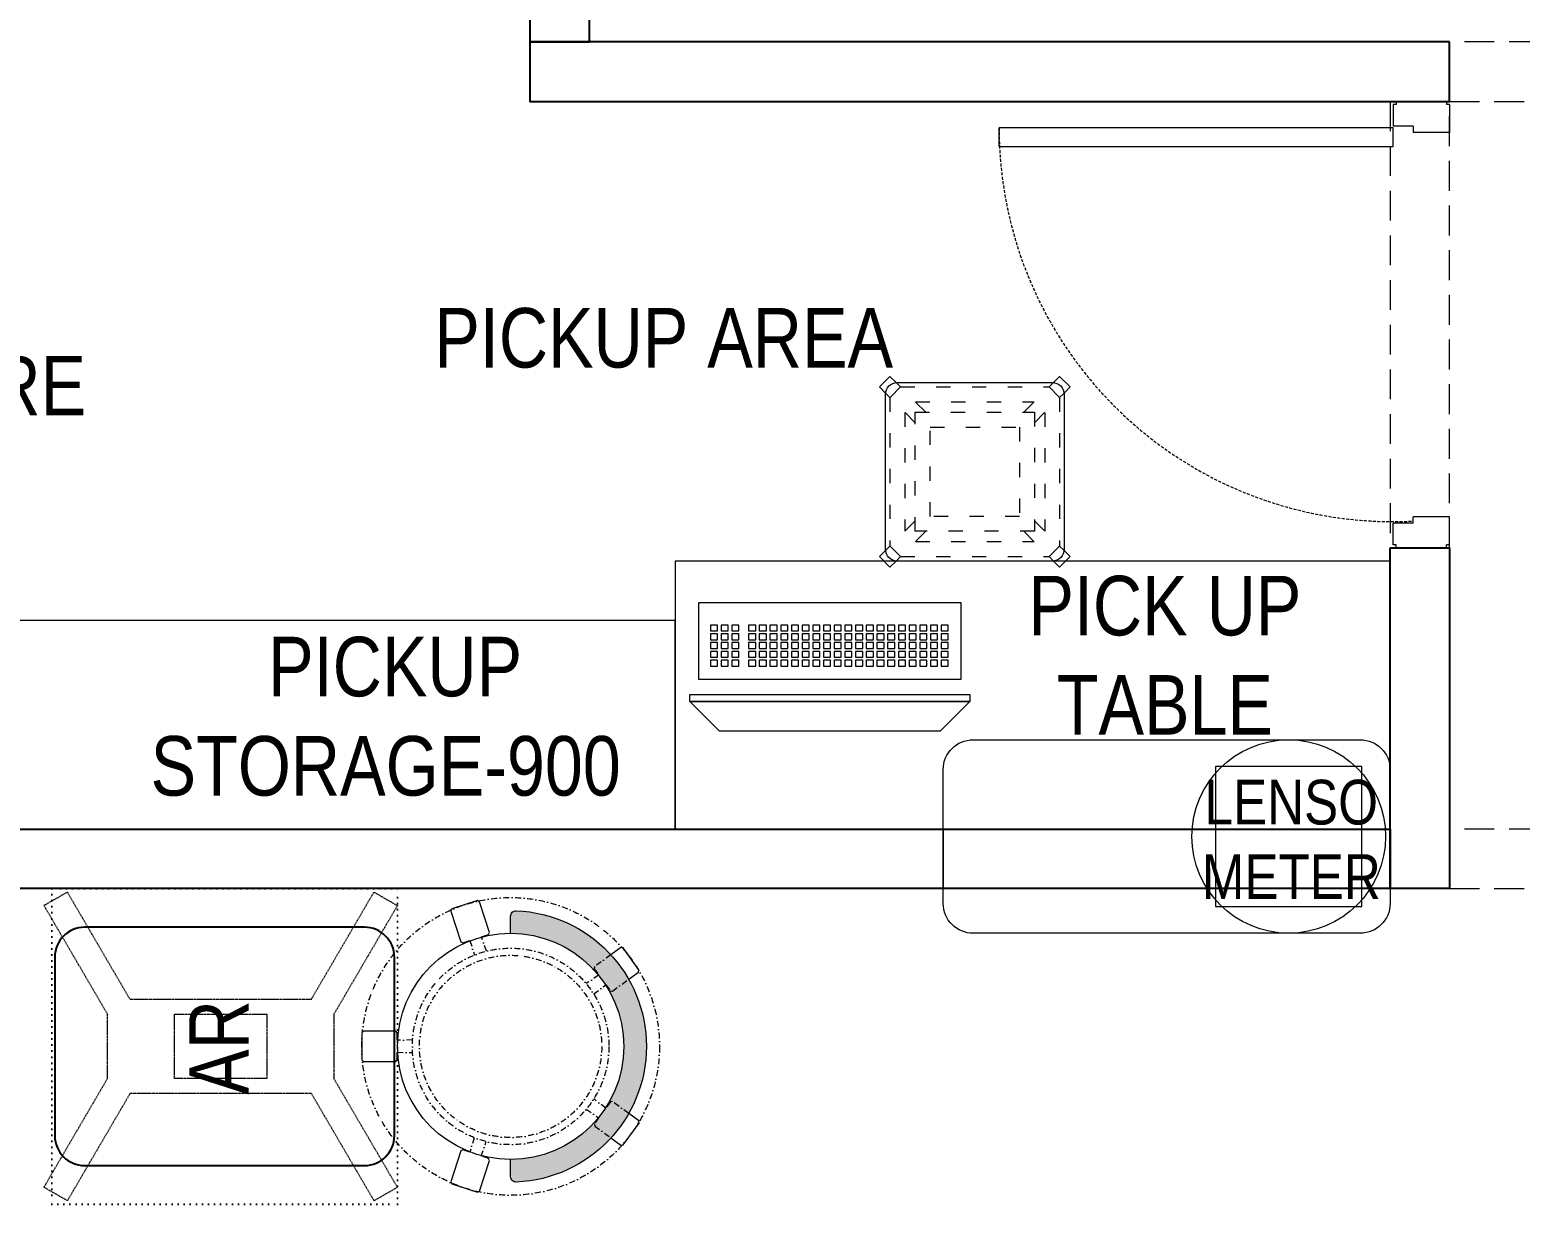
# Model space of a CAD drawing. Header units: millimetres. Extents: x 1737957 to 1744771, y 33447 to 45619.
# Drawn here: x 1739828 to 1742330, y 41907 to 43879 of the extents above; entities that cross this region are included whole.
import ezdxf

# ---------------------------------------------------------------- set-up
doc = ezdxf.new("R2010")
doc.units = ezdxf.units.MM
doc.header["$LTSCALE"] = 40
for name, pattern in [('a_p6_plan_L18$0$HIDDEN', [0.375, 0.25, -0.125]), ('ACAD_ISO03W100', [30, 12, -18]), ('DASHDOT2', [0.5, 0.25, -0.125, 0, -0.125]), ('DOT', [0.25, 0, -0.25]), ('HIDDEN2', [0.1875, 0.125, -0.0625])]:
    doc.linetypes.add(name, pattern=pattern)
for name, color, linetype, lineweight in [('HATCH', 9, 'Continuous', 9), ('LENS-CURTAIN', 5, 'a_p6_plan_L18$0$HIDDEN', 9), ('LENS-DOOR', 34, 'Continuous', 20), ('LENS-PARTITION', 21, 'Continuous', 25), ('LENS-TEXT', 31, 'Continuous', 5), ('LK-EQPMT', 3, 'Continuous', 18), ('LK-FF&E FLOOR', 1, 'Continuous', 9), ('LK-FF&E WALL', 1, 'Continuous', 9), ('LK-IT', 3, 'Continuous', 18), ('LN-ELEVATION-1', 81, 'Continuous', 13), ('LN-ELEVATION-2', 103, 'Continuous', 20), ('LN-ELEVATION-3', 125, 'a_p6_plan_L18$0$HIDDEN', 18), ('LN-ELEVATION-4', 145, 'Continuous', 13), ('LN-ELEVATION-5', 167, 'Continuous', 5)]:
    doc.layers.add(name, color=color, linetype=linetype, lineweight=lineweight)
doc.styles.add('LK TXT', font='Gill Sans MT Condensed Regular.ttf')

# ---------------------------------------------------------------- blocks, each defined once
blk = doc.blocks.new('*U35')
at = {"layer": 'LK-EQPMT', "ltscale": 12}
blk.add_lwpolyline([(5.986879315214991, 4.914598100478997), (-5.986879315214991, 4.914598100478997), (-5.986879315214991, -4.914598100478997), (5.986879315214991, -4.914598100478997)], close=True, dxfattribs=at)
blk = doc.blocks.new('*U36')
at = {"color": 0, "linetype": 'ByBlock', "lineweight": -2, "transparency": 16777216}
for p in [(0, 0), (17.96063794564497, 0), (35.92127589128995, 0), (53.88191383693492, 0), (71.8425517825799, 0), (89.80318972822487, 0), (107.7638276738698, 0), (125.7244656195148, 0), (143.6851035651598, 0), (161.6457415108048, 0), (179.6063794564497, 0), (197.5670174020947, 0), (215.5276553477397, 0), (233.4882932933847, 0), (251.4489312390296, 0), (269.4095691846746, 0), (287.3702071303196, 0), (305.3308450759646, 0), (323.2914830216096, 0), (-9e-16, -14.74379430143699), (-1.8e-15, -29.48758860287398), (17.96063794564497, -14.74379430143699), (17.96063794564497, -29.48758860287398), (35.92127589128995, -14.74379430143699), (35.92127589128995, -29.48758860287398), (53.88191383693492, -14.74379430143699), (53.88191383693492, -29.48758860287398), (71.8425517825799, -14.74379430143699), (71.8425517825799, -29.48758860287398), (89.80318972822487, -14.74379430143699), (89.80318972822487, -29.48758860287398), (107.7638276738698, -14.74379430143699), (107.7638276738698, -29.48758860287398), (125.7244656195148, -14.74379430143699), (125.7244656195148, -29.48758860287398), (143.6851035651598, -14.74379430143699), (143.6851035651598, -29.48758860287398), (161.6457415108048, -14.74379430143699), (161.6457415108048, -29.48758860287398), (179.6063794564497, -14.74379430143699), (179.6063794564497, -29.48758860287398), (197.5670174020947, -14.74379430143699), (197.5670174020947, -29.48758860287398), (215.5276553477397, -14.74379430143699), (215.5276553477397, -29.48758860287398), (233.4882932933847, -14.74379430143699), (233.4882932933847, -29.48758860287398), (251.4489312390296, -14.74379430143699), (251.4489312390296, -29.48758860287398), (269.4095691846746, -14.74379430143699), (269.4095691846746, -29.48758860287398), (287.3702071303196, -14.74379430143699), (287.3702071303196, -29.48758860287398), (305.3308450759646, -14.74379430143699), (305.3308450759646, -29.48758860287398), (323.2914830216096, -14.74379430143699), (323.2914830216096, -29.48758860287398), (-2.7e-15, -44.23138290431096), (17.96063794564497, -44.23138290431096), (35.92127589128995, -44.23138290431096), (53.88191383693492, -44.23138290431096), (71.8425517825799, -44.23138290431096), (89.80318972822487, -44.23138290431096), (107.7638276738698, -44.23138290431096), (125.7244656195148, -44.23138290431096), (143.6851035651598, -44.23138290431096), (161.6457415108048, -44.23138290431096), (179.6063794564497, -44.23138290431096), (197.5670174020947, -44.23138290431096), (215.5276553477397, -44.23138290431096), (233.4882932933847, -44.23138290431096), (251.4489312390296, -44.23138290431096), (269.4095691846746, -44.23138290431096), (287.3702071303196, -44.23138290431096), (305.3308450759646, -44.23138290431096), (323.2914830216096, -44.23138290431096), (-3.6e-15, -58.97517720574795), (17.96063794564497, -58.97517720574795), (35.92127589128994, -58.97517720574795), (53.88191383693492, -58.97517720574795), (71.8425517825799, -58.97517720574795), (89.80318972822487, -58.97517720574795), (107.7638276738698, -58.97517720574795), (125.7244656195148, -58.97517720574795), (143.6851035651598, -58.97517720574795), (161.6457415108048, -58.97517720574795), (179.6063794564497, -58.97517720574795), (197.5670174020947, -58.97517720574795), (215.5276553477397, -58.97517720574795), (233.4882932933847, -58.97517720574795), (251.4489312390296, -58.97517720574795), (269.4095691846746, -58.97517720574795), (287.3702071303196, -58.97517720574795), (305.3308450759646, -58.97517720574795), (323.2914830216096, -58.97517720574795)]:
    blk.add_blockref('*U35', p, dxfattribs=at)
blk = doc.blocks.new('*U33')
at = {"layer": 'LK-EQPMT', "ltscale": 12}
blk.add_lwpolyline([(5.986879315214991, 4.914598100478997), (-5.986879315214991, 4.914598100478997), (-5.986879315214991, -4.914598100478997), (5.986879315214991, -4.914598100478997)], close=True, dxfattribs=at)
blk = doc.blocks.new('*U34')
at = {"color": 0, "linetype": 'ByBlock', "lineweight": -2, "transparency": 16777216}
for p in [(0, 0), (17.96063794564497, 0), (35.92127589128995, 0), (-9e-16, -14.74379430143699), (-1.8e-15, -29.48758860287398), (17.96063794564497, -14.74379430143699), (17.96063794564497, -29.48758860287398), (35.92127589128995, -14.74379430143699), (35.92127589128995, -29.48758860287398), (-2.7e-15, -44.23138290431096), (17.96063794564497, -44.23138290431096), (35.92127589128995, -44.23138290431096), (-3.6e-15, -58.97517720574795), (17.96063794564497, -58.97517720574795), (35.92127589128994, -58.97517720574795)]:
    blk.add_blockref('*U33', p, dxfattribs=at)
blk = doc.blocks.new('KEYBOARD')
at = {"ltscale": 12}
blk.add_lwpolyline([(8.040144996717572, 2.91038e-11), (8.040144996717572, 129.0940371821052), (448.0401449967176, 129.0940371821052), (448.0401449967176, 2.91038e-11)], close=True, dxfattribs=at)
for name, p in [('*U36', (35.16895717114949, 101.6202952143818)), ('*U34', (386.6121428576974, 101.6202952143818))]:
    blk.add_blockref(name, p)
blk = doc.blocks.new('Pickup table PC')
at = {"layer": 'LN-ELEVATION-2', "ltscale": 0.5}
for points in [[(470, 50), (0, 50), (0, 62), (470, 62)], [(420, 0), (50, 0), (0, 50), (470, 50)]]:
    blk.add_lwpolyline(points, close=True, dxfattribs=at)
blk = doc.blocks.new('Stool')
at = {"layer": 'LN-ELEVATION-1', "ltscale": 0.5}
blk.add_lwpolyline([(-130, 300), (130, 300, -0.4142135623730951), (150, 280), (150, 20, -0.4142135623730951), (130, 0), (-130, 0, -0.4142135623730951), (-150, 20), (-150, 280, -0.4142135623730951)], format="xyb", close=True, dxfattribs=at)
at = {"layer": 'LN-ELEVATION-3', "linetype": 'ACAD_ISO03W100', "ltscale": 0.05}
for p, q in [((-82.3223304701969, 250), (-124.6966991401277, 292.374368671095)), ((-124.696699141059, 292.3743686703965), (124.6966991401277, 292.374368671095)), ((82.3223304701969, 250), (124.6966991401277, 292.374368671095)), ((-100, 232.3223304701969), (-142.3743686703965, 274.6966991415247)), ((-142.3743686708621, 274.6966991410591), (-142.3743686708621, 25.30330085894093)), ((-99.69669914059341, 267.3743686703965), (99.69669913966207, 267.374368671095)), ((100, 232.3223304701969), (142.3743686703965, 274.6966991415247)), ((142.3743686708621, 274.6966991410591), (142.3743686708621, 25.30330085894093)), ((-117.3743686703965, 249.6966991408263), (-117.3743686703965, 50.30330085847527)), ((117.3743686703965, 249.6966991408263), (117.3743686703965, 50.30330085847527)), ((-100, 67.67766952980308), (-142.3743686703965, 25.30330085847527)), ((100, 67.67766952980308), (142.3743686703965, 25.30330085847527)), ((-82.3223304701969, 50), (-124.6966991401277, 7.625631328905)), ((-99.69669914059341, 32.62563132960349), (99.69669913966207, 32.625631328905)), ((82.3223304701969, 50), (124.6966991401277, 7.625631328905)), ((-124.696699141059, 7.625631329603492), (124.6966991401277, 7.625631328905))]:
    blk.add_line(p, q, dxfattribs=at)
for points in [[(-132.2008663183078, 299.8785358476453), (-124.696699141059, 292.3743686703965), (-142.3743686708621, 274.6966991410591), (-149.8785358476452, 282.200866318075)], [(132.2008663183078, 299.8785358476453), (124.696699141059, 292.3743686703965), (142.3743686708621, 274.6966991410591), (149.8785358476452, 282.200866318075)], [(-132.2008663183078, 0.1214641523547471), (-124.696699141059, 7.625631329603492), (-142.3743686708621, 25.30330085894093), (-149.8785358476452, 17.79913368192501)], [(132.2008663183078, 0.1214641523547471), (124.696699141059, 7.625631329603492), (142.3743686708621, 25.30330085894093), (149.8785358476452, 17.79913368192501)]]:
    blk.add_lwpolyline(points, dxfattribs=at)
for points in [[(-100, 250), (100, 250), (100, 50), (-100, 50)], [(-75, 225), (75, 225), (75, 75), (-75, 75)]]:
    blk.add_lwpolyline(points, close=True, dxfattribs=at)
at = {"layer": 'LN-ELEVATION-5', "ltscale": 0.5}
for points in [[(-149.8785358476452, 282.200866318075), (-160.0520382001995, 292.3743686706293), (-142.3743686708621, 310.0520381999668), (-132.2008663183078, 299.8785358478782)], [(149.8785358476452, 282.200866318075), (160.0520382001995, 292.3743686706293), (142.3743686708621, 310.0520381999668), (132.2008663183078, 299.8785358478782)], [(-149.8785358476452, 17.79913368192501), (-160.0520382001995, 7.625631329370661), (-142.3743686708621, -10.05203819996677), (-132.2008663183078, 0.1214641521219164)], [(149.8785358476452, 17.79913368192501), (160.0520382001995, 7.625631329370661), (142.3743686708621, -10.05203819996677), (132.2008663183078, 0.1214641521219164)]]:
    blk.add_lwpolyline(points, dxfattribs=at)
blk = doc.blocks.new('AR')
at = {"layer": 'LN-ELEVATION-2', "linetype": 'DOT', "lineweight": 25, "transparency": 33554493}
blk.add_lwpolyline([(0, 13.41378593863919), (530, 13.41378593863919), (530, 593.4137859386392), (0, 593.4137859386392)], close=True, dxfattribs=at)
at = {"layer": 'LN-ELEVATION-2', "lineweight": 25}
blk.add_lwpolyline([(465, 68.22063546301797), (465, 538.2206354630179, 0.4142135623730951), (415, 588.2206354630179), (115, 588.2206354630179, 0.4142135623730951), (65, 538.2206354630179), (65, 68.22063546301797, 0.4142135623730951), (115, 18.22063546301797), (415, 18.22063546301797, 0.4142135623730951)], format="xyb", close=True, dxfattribs=at)
at = {"layer": 'LN-ELEVATION-4', "linetype": 'HIDDEN2', "ltscale": 0.25, "transparency": 33554664}
for points in [[(185.8456009030342, 448.8780772723258), (5.888936847448348, 554.0078910568263), (28.48512306064368, 593.350836840691), (211.0874861851335, 486.6754184374586)], [(344.154399111867, 448.8780772762837), (524.1110631600021, 554.0078910947777), (501.5148769393563, 593.3508368753828), (318.9125138223171, 486.6754184374586)], [(211.0874861851335, 486.6754184376913), (318.9125138223171, 486.6754184376913)], [(185.8456009030342, 144.472759603057), (185.8456009030342, 448.8780772723258)], [(344.154399111867, 448.8780772762837), (344.154399111867, 144.4727595990989)], [(185.8456009030342, 144.472759603057), (5.888936847448348, 39.34294581855647), (28.48512306064368, 3.46917659e-08), (211.0874861851335, 106.6754184379242)], [(344.154399111867, 144.4727595990989), (524.1110631600021, 39.34294578060508), (501.5148769393563, 0), (318.9125138223171, 106.6754184379242)], [(318.9125138223171, 106.6754184376914), (211.0874861851335, 106.6754184376914)]]:
    blk.add_lwpolyline(points, dxfattribs=at)
blk.add_lwpolyline([(210.8456009030342, 373.9866790841333), (319.154399111867, 373.9866790841333), (319.154399111867, 219.3641577917151), (210.8456009030342, 219.3641577917151)], close=True, dxfattribs=at)
blk = doc.blocks.new('DOCTOR STOOL')
at = {"layer": 'HATCH'}
h = blk.add_hatch(dxfattribs=at)
h.set_pattern_fill('ANSI36', color=250)
h.set_pattern_definition([(45, (-689.3997257252789, -1.6298145e-09), (1.683798022700465, 6.173926083235043), [7.9375, -1.587499999999999, 0, -1.587499999999999])])
edge = h.paths.add_edge_path()
edge.add_line((227.9999999995508, 37.80991745903158), (227.9999999995508, 9.119999995687976))
edge.add_arc((218.8799999996107, 9.119999995749478), 9.119999999940092, 267.6119845363388, 359.9999999996136, ccw=False)
edge.add_arc((227.9999999996448, 227.809917461127), 228.000000002257, 92.3880154632688, 267.61198453673126, ccw=False)
edge.add_arc((218.8799999994991, 446.4998349263882), 9.120000000051716, -3.4498270906624384e-10, 92.3880154629299, ccw=False)
edge.add_line((227.9999999995508, 446.4998349263331), (227.9999999995508, 417.8099174629896))
edge.add_arc((227.9999999995508, 227.8099174610106), 190.000000001979, 90, 270)
at = {"layer": 'LN-ELEVATION-1', "color": 1, "ltscale": 100}
for p, q in [((280.216825267778, 470.8199351556545), (263.2765658827273, 419.2080985742269)), ((283.7804025793014, 472.6222848009841), (280.216825267778, 470.8199351556545)), ((326.7280946081726, 458.5258082725714), (283.7804025793014, 472.6222848009841)), ((311.5704969359354, 403.3893210494851), (328.5107563209863, 455.0011576309128)), ((328.5107563209863, 455.0011576309128), (326.7280946081726, 458.5258082725714)), ((263.2765658827273, 419.2080985742269), (264.9623320118756, 415.8750283533983)), ((264.9623320118756, 415.8750283533983), (277.1938885417335, 411.860334166498)), ((296.5654050509577, 405.5021315508961), (308.1985000452432, 401.6838669878201)), ((308.1985000452432, 401.6838669878201), (311.5704969359354, 403.3893210494851)), ((39.08480768888887, 393.0010463140122), (12.40669512363752, 356.5114147582037)), ((39.08480768888882, 393.0010463140122), (12.40669512363746, 356.5114147582038)), ((42.98782241378307, 393.6072814048264), (39.08480768888887, 393.0010463140122)), ((42.98782241378307, 393.6072814048264), (39.08480768888882, 393.0010463140122)), ((59.57058497173765, 381.4833769612495), (42.98782241378307, 393.6072814048264)), ((12.40669512363752, 356.5114147582037), (13.0196255484409, 352.5652946645453)), ((12.40669512363746, 356.5114147582038), (13.0196255484409, 352.5652946645454)), ((13.0196255484409, 352.5652946645454), (29.7154459787677, 340.3587319282719)), ((420.8553691428768, 253.2346719447014), (418.2142363802958, 250.5935391821201)), ((418.2142363802958, 250.5935391821201), (418.2142363802958, 237.7199715119894)), ((475.1762128710516, 253.2346719447014), (420.8553691428768, 253.2346719447014)), ((478, 250.4108848157539), (475.1762128710516, 253.2346719447014)), ((478, 205.2089501102255), (478, 250.4108848157539)), ((418.2142363802958, 217.3316809419539), (418.2142363802958, 205.0879869152431)), ((418.2142363802958, 205.0879869152431), (420.8862147285707, 202.4160085669703)), ((420.8862147285707, 202.4160085669703), (475.2070584567457, 202.4160085669703)), ((475.2070584567457, 202.4160085669703), (478, 205.2089501102255)), ((13.14542959810012, 103.0870834562575), (12.51589555233795, 99.18775892330295)), ((29.80030336598447, 115.1117353337796), (13.14542959810012, 103.0870834562575)), ((12.51589555233795, 99.18775892330295), (38.97560726018833, 62.53944985644)), ((38.97560726018833, 62.53944985644), (42.91799640697923, 61.90296316019987)), ((42.91799640697923, 61.90296316019987), (59.68641968664888, 74.00959664677595)), ((308.4479453730848, 53.94595568517189), (296.2044548037813, 49.96780495439072)), ((311.7759667420094, 52.25024394459229), (308.4479453730848, 53.94595568517189)), ((328.5620286722446, 0.5880509189853456), (311.7759667420094, 52.25024394459229)), ((265.1695928365815, 39.88396831355146), (263.4540770094588, 36.51707923991359)), ((263.4540770094588, 36.51707923991359), (280.2401389396941, -15.14511378569341)), ((276.814037965594, 43.66747740659263), (265.1695928365815, 39.88396831355146)), ((326.7490456010059, -2.970128374224428), (328.5620286722446, 0.5880509189853456)), ((280.2401389396941, -15.14511378569341), (283.7594505281909, -16.93829277038793)), ((283.7594505281909, -16.93829277038793), (326.7490456010059, -2.970128374224428))]:
    blk.add_line(p, q, dxfattribs=at)
at = {"layer": 'LN-ELEVATION-1', "linetype": 'DASHDOT2'}
for p, q in [((277.1938885417335, 411.860334166498), (268.7900486169635, 387.6885337123986)), ((289.0238237874953, 381.1105793348574), (296.5654050509577, 405.5021315508961)), ((86.83876787340999, 361.5472027143797), (59.57058497173759, 381.4833769612495)), ((80.19253728373064, 347.929406650394), (87.41874672779522, 357.8132288103797)), ((87.41874672779522, 357.8132288103797), (86.83876787340999, 361.5472027143797)), ((29.71544597876769, 340.3587319282719), (56.87057100806764, 320.505215974099)), ((60.56143954330456, 321.078499494494), (68.15939944607226, 331.4707923056775)), ((68.15939944607226, 331.4707923056775), (88.55121842376921, 316.0087684583668)), ((101.0598051864781, 333.2195324926688), (80.19253728373064, 347.929406650394)), ((56.87057100806764, 320.505215974099), (60.56143954330456, 321.078499494494)), ((418.2142363802958, 237.7199715119894), (392.674698740354, 238.1657657997326)), ((392.6382343793381, 216.8896711079804), (418.2142363802958, 217.3316809419539)), ((57.18706371601854, 134.8847017249933), (29.80030336598445, 115.1117353337796)), ((60.91750725147699, 134.282433000881), (57.18706371601854, 134.8847017249933)), ((68.08455919950495, 124.3556304041746), (60.91750725147699, 134.282433000881)), ((88.52282127921524, 139.6559804205055), (68.08455919950495, 124.3556304041746)), ((80.019187533744, 107.8254447158111), (101.0258646791657, 122.4411888974116)), ((87.55494659853252, 97.38796035055849), (80.019187533744, 107.8254447158111)), ((59.68641968664886, 74.00959664677595), (86.95963052489695, 93.7005814289354)), ((86.95963052489695, 93.7005814289354), (87.55494659853252, 97.38796035055849)), ((268.4902438431725, 67.85511086587476), (276.814037965594, 43.66747740659263)), ((296.2044548037813, 49.96780495439072), (288.7362802880323, 74.39510638930753))]:
    blk.add_line(p, q, dxfattribs=at)
at = {"layer": 'LN-ELEVATION-1', "color": 1, "ltscale": 100}
blk.add_lwpolyline([(228, 37.80991746066138), (228, 9.11999999731779, -0.4264743413925903), (218.5, 0.0079201031476259, -0.959166304662544), (218.5, 455.611914822366, -0.4264743413925903), (228, 446.4998349279631), (228, 417.8099174646193)], format="xyb", dxfattribs=at)
at = {"layer": 'LN-ELEVATION-1', "linetype": 'DASHDOT2'}
for radius in [250, 165, 153]:
    blk.add_circle((228, 227.8099174629897), radius, dxfattribs=at)
at = {"layer": 'LN-ELEVATION-1', "color": 1, "ltscale": 100}
blk.add_circle((228, 227.8099174629897), 190, dxfattribs=at)
blk = doc.blocks.new('*U52')
at = {"layer": 'LENS-DOOR'}
for p, q in [((547491.5340860761, 1778573.7924707), (547491.5340860656, 1779235.250802662)), ((547522.7840860711, 1779235.250802675), (547491.5340860656, 1779235.250802662)), ((547522.7840860711, 1779235.250802675), (547522.7840860628, 1778573.792470713)), ((547447.2632527373, 1778568.584137381), (547452.47158606, 1778568.584137381)), ((547447.263252747, 1778484.134138706), (547447.2632527373, 1778568.584137381)), ((547452.4715860507, 1778573.792470734), (547488.9299194042, 1778573.7924707)), ((547452.47158606, 1778568.584137381), (547452.4715860507, 1778573.792470734)), ((547488.9299194128, 1778539.938304102), (547488.9299194042, 1778573.7924707)), ((547522.7840860628, 1778573.792470713), (547491.5340860761, 1778573.7924707)), ((548192.0549194112, 1778573.792470735), (548155.5965860668, 1778573.792470727)), ((548155.5965860802, 1778539.938304124), (548155.5965860668, 1778573.792470727)), ((548192.0549194157, 1778568.584137383), (548192.0549194112, 1778573.792470735)), ((548197.2632527313, 1778568.584137406), (548192.0549194157, 1778568.584137383)), ((548197.2632527527, 1778484.134138698), (548197.2632527313, 1778568.584137406)), ((547488.9299194128, 1778539.938304102), (547499.3465860789, 1778539.938304074)), ((547499.3465860636, 1778478.925805333), (547499.3465860789, 1778539.938304074)), ((548145.1799194103, 1778478.925805379), (548145.1799194093, 1778539.938304106)), ((548155.5965860802, 1778539.938304124), (548145.1799194093, 1778539.938304106)), ((547447.263252747, 1778484.134138706), (547452.4715860719, 1778484.134138706)), ((547452.4715860719, 1778478.925805353), (547452.4715860719, 1778484.134138706)), ((547452.4715860719, 1778478.925805353), (547499.3465860636, 1778478.925805333)), ((548192.0549194114, 1778478.925805386), (548145.1799194103, 1778478.925805379)), ((548192.0549194114, 1778478.925805386), (548192.0549194114, 1778484.134138698)), ((548197.2632527527, 1778484.134138698), (548192.0549194114, 1778484.134138698))]:
    blk.add_line(p, q, dxfattribs=at)
at = {"layer": 'LENS-DOOR', "color": 7, "linetype": 'HIDDEN2', "extrusion": (0, 0, -0.9999999999999998)}
blk.add_ellipse((547491.5340860761, 1778573.7924707), major_axis=(661.4583333320758, 0.0034430872082161), ratio=0.9999999979146817, start_param=-1.570791121506941, end_param=0.0512086788949202, dxfattribs=at)

msp = doc.modelspace()

# ---------------------------------------------------------------- linework, layer by layer
at = {"layer": 'LENS-CURTAIN', "ltscale": 5}
for points in [[(1742211.297281504, 43758.50783477821), (1742961.297281504, 43758.50783477821), (1742961.297281504, 43858.50783477821), (1742211.297281504, 43858.50783477821)], [(1742111.297281504, 43758.50783477821), (1742111.297281504, 43008.50783477821), (1742211.297281504, 43008.50783477821), (1742211.297281504, 43758.50783477821)], [(1741361.297281503, 42436.50783477821), (1742111.297281504, 42436.50783477821), (1742111.297281504, 42536.50783477821), (1741361.297281503, 42536.50783477821)], [(1742211.297281504, 42436.50783477821), (1742961.297281504, 42436.50783477821), (1742961.297281504, 42536.50783477821), (1742211.297281504, 42536.50783477821)]]:
    msp.add_lwpolyline(points, close=True, dxfattribs=at)
at = {"layer": 'LENS-PARTITION'}
for points in [[(1740667.297282457, 43858.50783477821), (1740767.297282457, 43858.50783477821), (1740767.297282457, 44008.50783477822), (1740667.297282457, 44008.50783477822)], [(1742211.297281504, 43858.50783477821), (1740667.297282457, 43858.50783477821), (1740667.297282457, 43758.50783477821), (1742211.297281504, 43758.50783477821)], [(1742111.297281504, 43008.50783477821), (1742211.297281504, 43008.50783477821), (1742211.297281504, 42436.50783477821), (1742111.297281504, 42436.50783477821)], [(1742111.297281504, 42436.50783477821), (1738217.297282457, 42436.50783477821), (1738217.297282457, 42536.50783477821), (1742111.297281504, 42536.50783477821)]]:
    msp.add_lwpolyline(points, close=True, dxfattribs=at)
at = {"layer": 'LK-EQPMT'}
msp.add_lwpolyline([(1742064.193636633, 42406.50782960752), (1742064.193636633, 42641.50782960752), (1741818.193636633, 42641.50782960752), (1741818.193636633, 42406.50782960752)], close=True, dxfattribs=at)
at = {"layer": 'LK-FF&E WALL'}
for points in [[(1740911.297281503, 42536.50783477821), (1742111.297281504, 42536.50783477821), (1742111.297281504, 42986.50783477821), (1740911.297281503, 42986.50783477821)], [(1739711.297281504, 42536.50783477821), (1740911.297281503, 42536.50783477821), (1740911.297281503, 42886.50783477821), (1739711.297281504, 42886.50783477821)], [(1741361.297281503, 42436.50782682846), (1741361.297281503, 42536.50800643215), (1741361.297281503, 42536.50783477821), (1741361.297281503, 42436.50765517453)]]:
    msp.add_lwpolyline(points, close=True, dxfattribs=at)
msp.add_lwpolyline([(1741361.297281503, 42411.50783411884), (1741361.297281503, 42636.50782509619, -0.4142135623730951), (1741411.297281504, 42686.50782509618), (1742061.297281504, 42686.50782509618, -0.4142135623730951), (1742111.297281504, 42636.50782509619), (1742111.297281504, 42411.50783411884, -0.4142135623730951), (1742061.297281504, 42361.50783411885), (1741411.297281504, 42361.50783411885, -0.4142135623730951)], format="xyb", close=True, dxfattribs=at)
msp.add_circle((1741941.193636633, 42524.00782960752), 162.4999954886734, dxfattribs=at)

# ---------------------------------------------------------------- block references
at = {"layer": 'LENS-DOOR', "xscale": -1, "rotation": 90}
msp.add_blockref('*U52', (3520690.223086885, 591205.7710875203), dxfattribs=at)
at = {"layer": 'LK-EQPMT', "rotation": 270}
msp.add_blockref('AR', (1739851.538146799, 42436.50783477821), dxfattribs=at)
at = {"layer": 'LK-FF&E FLOOR', "rotation": 180}
msp.add_blockref('DOCTOR STOOL', (1740862.951932738, 42399.3177522412), dxfattribs=at)
at = {"layer": 'LK-FF&E WALL'}
msp.add_blockref('Stool', (1741414.226780656, 42986.50783477821), dxfattribs=at)
at = {"layer": 'LK-IT', "ltscale": 0.5, "rotation": 180}
msp.add_blockref('KEYBOARD', (1741398.879203893, 42916.8465175551), dxfattribs=at)
at = {"layer": 'LK-IT'}
msp.add_blockref('Pickup table PC', (1740935.839058896, 42700.63142979171), dxfattribs=at)

# ---------------------------------------------------------------- texts
at = {"layer": 'LENS-TEXT', "color": 0, "linetype": 'Continuous', "ltscale": 3, "attachment_point": 5, "style": 'LK TXT'}
for s, width, gutter_width, insert, char_height in [('PICKUP AREA', 903.2701604428923, 0.9999999999999992, (1740891.929475235, 43360.78627057589), 100), ('STORE', 903.2701604428923, 0.9999999999999992, (1739725.001673701, 43280.4392315888), 100), ('PICK UP TABLE', 783.9636358173434, 0.9999999999999992, (1741733.355988495, 42828.37367711058), 100), (' PICKUP STORAGE-900', 664.857749029062, 0.9999999999999992, (1740425.226644956, 42725.30513394163), 100), ('LENSO\\PMETER', 353.0555573365615, 0.5, (1741945.493723744, 42519.19032802747), 75)]:
    msp.add_mtext_dynamic_manual_height_columns(s, width=width, gutter_width=gutter_width, heights=[0], dxfattribs=dict(at, insert=insert, char_height=char_height))
at = {"layer": 'LENS-TEXT', "color": 0, "linetype": 'Continuous', "ltscale": 3, "insert": (1740145.46748868, 42169.85079787026), "char_height": 100, "attachment_point": 5, "rotation": 89.99999999999993, "style": 'LK TXT'}
msp.add_mtext_dynamic_manual_height_columns('AR', width=237.4408088319178, gutter_width=12.5, heights=[0], dxfattribs=at)

doc.saveas('drawing.dxf')
